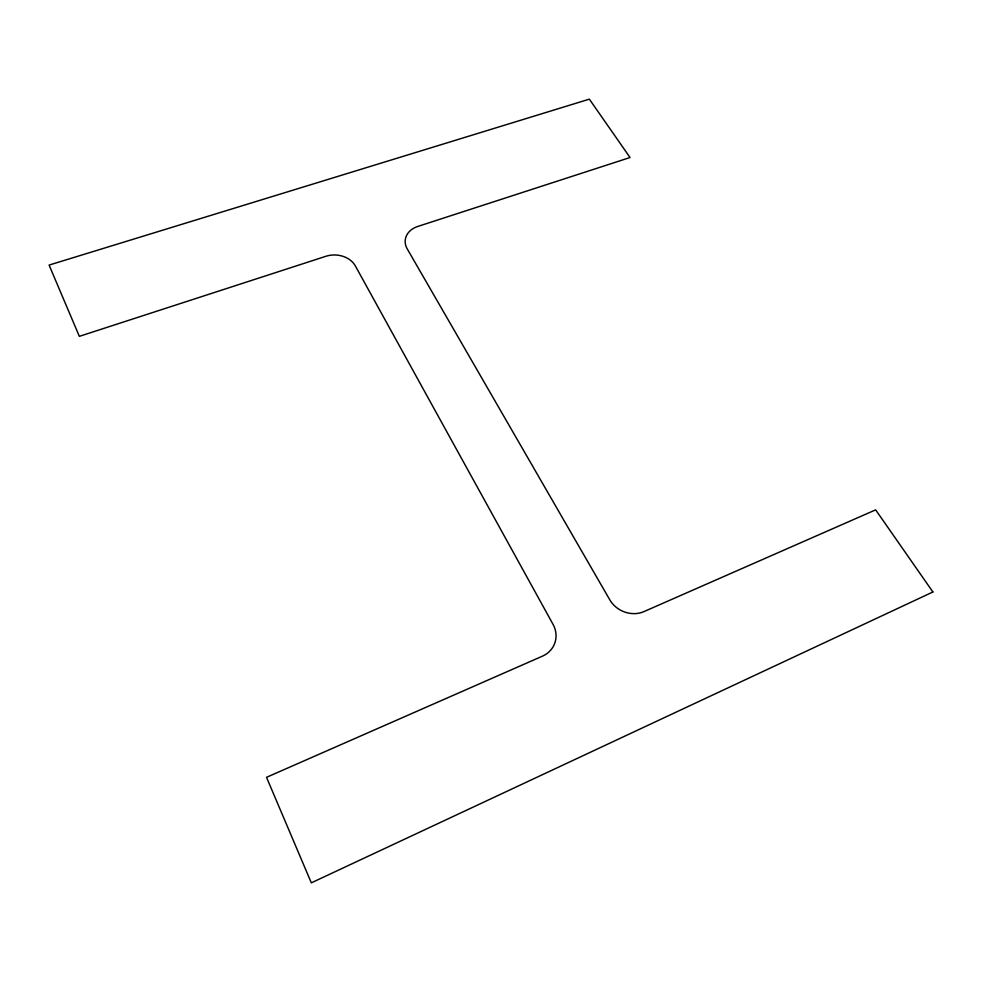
<?xml version="1.0" encoding="UTF-8"?>
<svg xmlns="http://www.w3.org/2000/svg" width="982" height="982" viewBox="0 0 982 982"><rect width="100%" height="100%" fill="white"/><g stroke="black" fill="none" stroke-linecap="round" stroke-linejoin="round"><path stroke-width="1.47" d="M932.9 591.974L311.319 882.843L266.527 777.327L542.445 656.16A25.851 23.666 21.4 0 0 553.05 624.368L355.361 265.95A22.512 17.872 2.4 0 0 325.914 256.277L79.346 336.347L49.1 265.079L589.36 99.157L630.039 157.525L417.78 226.449A21.948 17.185 6.6 0 0 407.223 248.876L609.797 599.83A25.409 22.353 26.1 0 0 643.91 611.614L875.649 509.854L932.9 591.974"/></g></svg>
